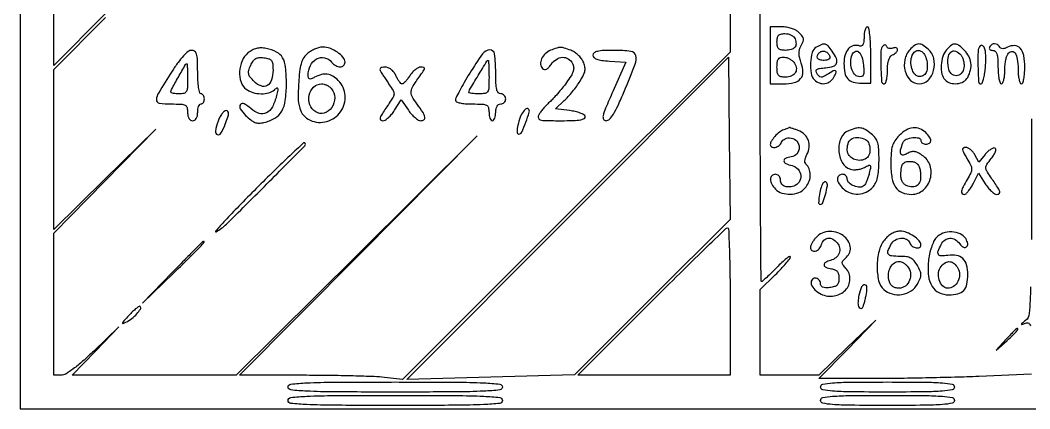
# Model space of a CAD drawing. Extents: x 24 to 558, y 17 to 570.
# Drawn here: x 24 to 325.5, y 17 to 133 of the extents above; entities that cross this region are included whole.
import ezdxf

# ---------------------------------------------------------------- set-up
doc = ezdxf.new("R2010")
doc.units = 0

msp = doc.modelspace()

# ---------------------------------------------------------------- linework, layer by layer
for points in [[(24, 272.001848), (24, 17), (291.001934, 17), (558.003868, 17), (557.751934, 271.75), (557.5, 526.5), (290.75, 526.751848), (24, 527.003697)], [(212.768298, 50.316699), (189.5, 27.091539), (164.5, 26.439055), (139.5, 25.786572), (187.5, 73.898161), (235.5, 122.009751), (235.768298, 97.775805), (236.036597, 73.54186)]]:
    msp.add_lwpolyline(points, close=True)
for points in [[(78.432486, 163.156924, 0.000028), (96.160544, 180.740328, 0.000701)], [(95.217033, 180.552473, 0.000029), (77.985392, 163.158298, 0.666461)], [(326, 27.31312), (310.25, 26.659891, -0.003283), (303.06438, 26.40912, -0.001907), (294.433048, 26.19757, -0.001906), (285.779987, 26.051506, -0.003214), (278.522078, 26.003331), (262.544156, 26), (271.022078, 34.75), (279.5, 43.5), (270.979112, 35.25), (262.458225, 27), (253.729112, 27), (245, 27), (245, 39.791792), (245, 52.583584), (249.5, 57, 0.010015), (251.223952, 58.761088, 0.014249), (252.678125, 60.398429, 0.010183), (253.807517, 61.802622, 0.165741), (254, 62.367345, 0.590807), (253.764457, 62.497104, 0.025749), (252.802388, 61.817192, 0.02142), (251.488287, 60.688733, 0.01075), (249.923023, 59.159137, -0.004846), (248.329852, 57.565062, -0.007484), (246.919395, 56.221746, -0.00307), (245.696056, 55.104923, -0.185529), (245.423023, 55, -0.412087), (245.24902, 55.172743, -0.000049), (245.124263, 72.575356, -0.001105), (245.030398, 91.88876, -0.000662), (245, 114.831001), (245, 174.662001)], [(236, 147.944415), (236, 123.472414), (187.077587, 74.587727), (138.155173, 25.70304), (132.827587, 26.342828, 0.020064), (129.686519, 26.592738, 0.003154), (123.48528, 26.797231, 0.0035), (116.168208, 26.941068, 0.003049), (108.505282, 26.991308), (89.510564, 27), (125.005281, 62.75), (160.499997, 98.5), (124.494861, 62.75), (88.489725, 27), (64.021682, 27), (39.553639, 27), (46.526654, 34.25), (53.499668, 41.5), (45.976318, 34.25, -0.010865), (42.654688, 31.185424, -0.021014), (39.847557, 28.908821, -0.02297), (37.582341, 27.380747, -0.137744), (36.226484, 27), (34, 27), (34, 48.238272), (34, 69.476544), (49.25, 84.988255), (64.5, 100.499966), (49.25, 85.512486), (34, 70.525007), (34, 94.401485), (34, 118.277963), (49.5, 133.801819, 0.001734)], [(326, 103.596349, -0.000577), (325.958384, 67.507405, -0.006684)], [(325.736783, 53.371031, -0.010172), (325.343313, 45.410214, -0.213001), (324.25, 43.357789, 0.001789), (323.07842, 42.438748, 0.229411), (323, 42.276827, 0.512223), (323.093218, 42.209707, 0.0031), (324.25, 42.604535, -0.209649), (325.161169, 42.533142, -0.214521), (325.714135, 41.815712, -0.053583)]]:
    msp.add_lwpolyline(points, format="xyb")
msp.add_lwpolyline([(49.5, 135), (34, 119.5242), (34, 143.508922)])
for points in [[(248, 122.5), (248, 114), (251.877555, 114, 0.057293), (255.126098, 114.373466, 0.159135), (257.067759, 115.549386, 0.186795), (257.760166, 117.498763, 0.083414), (257.225364, 120.213898, -0.031695), (256.782275, 121.658785, -0.048858), (256.604496, 122.95262, -0.05711), (256.690199, 124.090383, -0.075673), (257.036387, 125.067989, 0.020173), (257.783753, 126.610991, 0.138172), (257.897176, 127.439161, 0.14125), (257.560056, 128.195815, 0.021408), (256.428571, 129.428571, 0.08308), (255.582833, 130.031865, 0.037349), (254.311607, 130.538393, 0.035644), (252.856534, 130.884085, 0.040521), (251.428571, 131), (248, 131)], [(276, 127.916667, -0.026916), (275.928234, 126.584496, -0.084019), (275.68499, 125.72331, -0.167909), (275.282653, 125.313044, -0.204461), (274.75, 125.281539, 0.140606), (272.908861, 125.401202, 0.155118), (271.365237, 124.51274, 0.119283), (270.34368, 122.657404, 0.066564), (270, 120.087261, 0.048623), (270.27455, 117.270668, 0.135031), (271.154749, 115.506432, 0.148772), (272.75028, 114.540887, 0.063643), (275.25, 114.235137), (278, 114.25), (278, 122.625, 0.010022), (277.932569, 125.98872, 0.019691), (277.720149, 128.65625, 0.016007), (277.416571, 130.653401, 0.361614), (277, 131, 0.259105), (276.615504, 130.786411, 0.060839), (276.29375, 130.094271, 0.047698), (276.072722, 129.097897, 0.030753)], [(255.396256, 127.409758, -0.085939), (255.688312, 125.930688, -0.186522), (255.302465, 124.858066, -0.157646), (254.226661, 124.207389, -0.057876), (252.440983, 124, -0.048088), (251.212541, 124.11842, -0.152449), (250.494098, 124.506044, -0.149127), (250.114563, 125.239747, -0.045359), (250, 126.5, -0.045238), (250.11362, 127.753224, -0.146716), (250.489301, 128.488823, -0.152702), (251.197014, 128.879314, -0.050326), (252.393011, 129, -0.061469), (253.353508, 128.881471, -0.060426), (254.262331, 128.532866, -0.065831), (254.985683, 128.018154, -0.114109)], [(69.339819, 117.75, 0.005032), (65.280245, 111.235725, 0.129619), (64.691649, 109.259156, 0.381701), (65.535984, 108.251913, 0.035988), (69.031385, 108, -0.01045), (72.048458, 107.936935, -0.106493), (73.253138, 107.62421, -0.216664), (73.82084, 106.91915, -0.062873), (74, 105.5, 0.04716), (74.09863, 104.456621, 0.088208), (74.4, 103.666667, 0.118484), (74.88002, 103.177821, 0.140575), (75.5, 103, 0.140575), (76.11998, 103.177821, 0.118484), (76.6, 103.666667, 0.088208), (76.90137, 104.456621, 0.04716), (77, 105.5, -0.038131), (77.073116, 106.457356, -0.057076), (77.29375, 107.265625, -0.074992), (77.617064, 107.817169, -0.226478), (78, 108, 0.148195), (78.381354, 108.115568, 0.098894), (78.70625, 108.440625, 0.082425), (78.925306, 108.926543, 0.064853), (79, 109.5, 0.064853), (78.925306, 110.073457, 0.082425), (78.70625, 110.559375, 0.098894), (78.381354, 110.884432, 0.148195), (78, 111, -0.345347), (77.599474, 111.314102, -0.022017), (77.288462, 112.875, -0.024301), (77.070361, 114.963427, -0.013867), (77, 117.5, 0.007916), (76.941876, 121.170879, 0.061078), (76.67928, 122.866228, 0.165563), (76.114758, 123.684654, 0.161078), (75.161291, 124, 0.17018), (74.146132, 123.644175, 0.036672), (72.759537, 122.358703, 0.030327), (71.143467, 120.397745, 0.015323)], [(92.012634, 123.211314, 0.123722), (90.253229, 120.867611, 0.087631), (89.522798, 117.645692, 0.09173), (89.948931, 114.504231, 0.156676), (91.49113, 112.382828, 0.088999), (93.48827, 111.408618, 0.065235), (95.932472, 111.049142, 0.067964), (98.266757, 111.33056, 0.12541), (99.929108, 112.25, -0.041813), (100.596038, 112.779635, -0.488332), (100.868685, 112.688992, -0.136125), (100.907624, 112.139221, -0.008194), (100.548714, 110.505594, -0.058777), (99.306878, 107.104309, -0.159374), (97.516952, 105.307855, -0.203924), (95.32828, 105.157043, -0.100847), (92.886605, 106.602621, 0.056588), (90.893214, 108.033286, 0.371799), (89.78128, 107.805027, 0.317811), (89.730136, 106.557492, 0.052784), (91.328732, 104.580359, 0.027499), (92.848979, 103.218726, 0.076872), (94.085933, 102.507223, 0.094704), (95.322126, 102.282654, 0.057618), (96.800323, 102.467273, 0.073217), (100.057282, 103.789092, 0.128834), (102.093256, 105.83554, 0.099524), (103.176734, 109.017606, 0.032458), (103.5, 113.992063, 0.024915), (103.251792, 118.970083, 0.105477), (102.346791, 121.79712, 0.147837), (100.548965, 123.496506, 0.066677), (97.449241, 124.560152, 0.044565), (95.912754, 124.727245, 0.065706), (94.56604, 124.575821, 0.065506), (93.301762, 124.079602, 0.043982)], [(109.935352, 123.148735, 0.069004), (108.782851, 121.917423, 0.071243), (108.023824, 120.431704, 0.049149), (107.535096, 118.361668, 0.015357), (107.207014, 115.185179, 0.018501), (107.023776, 109.983179, 0.06813), (107.474919, 106.730938, 0.111417), (108.624478, 104.605547, 0.106789), (110.590932, 103.140522, 0.177324), (115.568491, 102.758864, 0.171539), (119.698546, 105.671612, 0.173557), (121.051673, 110.502715, 0.180626), (119, 115, 0.058547), (117.339124, 116.31162, 0.104318), (115.706132, 116.895881, 0.102355), (113.954571, 116.776078, 0.054831), (111.934259, 115.964816, -0.025079), (110.929924, 115.490461, -0.170538), (110.390399, 115.461689, -0.267343), (110.091791, 115.773494, -0.060402), (110, 116.530558, -0.112195), (110.669102, 119.474905, -0.153191), (112.513737, 121.451301, -0.18633), (114.874471, 121.801849, -0.165756), (117, 120.5, 0.084665), (118.24443, 119.432227, 0.132274), (119.594175, 119.048197, 0.201952), (120.587031, 119.449795, 0.199558), (121, 120.443296, 0.182568), (120.450312, 121.898548, 0.061339), (118.72369, 123.4312, 0.058666), (116.502001, 124.605494, 0.092521), (114.388278, 125, 0.065991), (113.394114, 124.868213, 0.032616), (112.186463, 124.456191, 0.031677), (110.969717, 123.857389, 0.040019)], [(158.230061, 117.144952, 0.00693), (156.609605, 114.435591, 0.009693), (155.24258, 111.967245, 0.006482), (154.171412, 109.876271, 0.115627), (154, 109.144952, 0.290617), (154.304593, 108.665166, 0.053647), (155.341749, 108.307248, 0.038752), (156.915631, 108.07317, 0.017547), (159, 108, -0.010324), (162.03969, 107.93723, -0.105983), (163.25, 107.625, -0.217022), (163.819917, 106.919849, -0.063163), (164, 105.5, 0.038131), (164.073116, 104.542644, 0.057076), (164.29375, 103.734375, 0.074992), (164.617064, 103.182831, 0.226478), (165, 103, 0.226478), (165.382936, 103.182831, 0.074992), (165.70625, 103.734375, 0.057076), (165.926884, 104.542644, 0.038131), (166, 105.5, -0.04716), (166.09863, 106.543379, -0.088208), (166.4, 107.333333, -0.118484), (166.88002, 107.822179, -0.140575), (167.5, 108, 0.099038), (168.072457, 108.114514, 0.097945), (168.559375, 108.440625, 0.097945), (168.885486, 108.927543, 0.099038), (169, 109.5, 0.099038), (168.885486, 110.072457, 0.097945), (168.559375, 110.559375, 0.097945), (168.072457, 110.885486, 0.099038), (167.5, 111, -0.232029), (166.770252, 111.357915, -0.108427), (166.307692, 112.333333, -0.047315), (166.06264, 114.175614, -0.00942), (166, 117.5, 0.030659), (165.667452, 122.918222, 0.391855), (164.242724, 124.121343, 0.230261), (162.084484, 122.94706, 0.016749)], [(182.3891, 124.020294, 0.091778), (180.770879, 122.989799, 0.100414), (179.689292, 121.476544, 0.121621), (179.403498, 119.891055, 0.182405), (179.976488, 118.623512, 0.13725), (180.540198, 118.306267, 0.167358), (181.139787, 118.361487, 0.101581), (181.803213, 118.841093, 0.032855), (182.565975, 119.790729, -0.093375), (184.129275, 121.317489, -0.134972), (185.953263, 121.919997, -0.153236), (187.663111, 121.477223, -0.131221), (188.938871, 120.114221, -0.098392), (189.282507, 118.984332, -0.101695), (189.161756, 117.822971, -0.063773), (188.503699, 116.401892, -0.017671), (187.120452, 114.364221, -0.011302), (185.873828, 112.738999, -0.009146), (184.465707, 111.050902, -0.009265), (183.108994, 109.541091, -0.02349), (182.053774, 108.511189, 0.019682), (181.127438, 107.620746, 0.015555), (180.195588, 106.589242, 0.015825), (179.389823, 105.57621, 0.037238), (178.872192, 104.761189, 0.177326), (178.741536, 103.836666, 0.282756), (179.275454, 103.276863, 0.059946), (180.962255, 103.042277, 0.004609), (185.54815, 103, 0.007884), (189.232077, 103.05809, 0.035061), (191.383911, 103.277532, 0.077749), (192.516932, 103.661709, 0.366831), (192.755679, 104.25, 0.189155), (192.329048, 104.765291, 0.036829), (191.21254, 105.279687, 0.034456), (189.742791, 105.717034, 0.025916), (188.079569, 106), (183.814446, 106.5), (186.46963, 108.982942, 0.022095), (187.635765, 110.174239, 0.012364), (188.95133, 111.71782, 0.012317), (190.206293, 113.3467, 0.019565), (191.189415, 114.80648, 0.022874), (192.216161, 116.651424, 0.074992), (192.643782, 117.975472, 0.095423), (192.61042, 119.184667, 0.052466), (192.139299, 120.593616, 0.060123), (191.524249, 121.602149, 0.038762), (190.594921, 122.609337, 0.038637), (189.515689, 123.465878, 0.05764), (188.447191, 124.020078, 0.014934), (186.488648, 124.698498, 0.076034), (185.351759, 124.87243, 0.079201), (184.236163, 124.694642, 0.016975)], [(195, 122.55226, 0.214225), (195.303614, 121.876148, 0.097066), (196.157567, 121.372207, 0.053377), (197.647002, 121.018825, 0.01634), (199.953424, 120.80226), (204.906849, 120.5), (201.005554, 111.75, 0.004331), (198.810697, 106.710343, 0.041916), (198.08127, 104.496614, 0.17243), (198.193276, 103.453702, 0.288179), (198.91509, 103, 0.205141), (199.965669, 103.44997, 0.050884), (201.138765, 104.962174, 0.031687), (202.53746, 107.554742, 0.009005), (204.377761, 111.75, 0.007017), (207.637783, 119.88035, 0.150635), (207.812237, 122.431133, 0.314586), (206.391436, 123.703893, 0.03024), (201.5, 124, 0.009728), (198.239389, 123.936558, 0.045091), (196.372439, 123.694318, 0.098471), (195.362101, 123.248618, 0.244459)], [(261.75, 124.919901, 0.191655), (260.524494, 123.355975, 0.057419), (259.99887, 120.316452, 0.057121), (260.180572, 117.165064, 0.154637), (261.2, 115.2, 0.108508), (262.671795, 114.258226, 0.123148), (264.333872, 114.078026, 0.124449), (265.872085, 114.700789, 0.112239), (267, 116, 0.025057), (267.68911, 117.45886, 0.425839), (267.496637, 117.896934, 0.217848), (266.821724, 117.844638, 0.012123), (264.955919, 116.75, -0.028832), (263.854652, 116.152421, -0.131709), (263.14425, 116.024905, -0.173718), (262.575366, 116.284642, -0.059563), (261.997475, 117, -0.102298), (261.714189, 117.760381, -0.282835), (261.926781, 118.26528, -0.117484), (262.725396, 118.590852, -0.016015), (264.527988, 118.810365, 0.050509), (266.832304, 119.253736, 0.231969), (267.802676, 120.152114, 0.207046), (267.746204, 121.552844, 0.040621), (266.443296, 123.777494, 0.027105), (265.248978, 125.299916, 0.154364), (264.380123, 125.826752, 0.162194), (263.390049, 125.744567, 0.030761)], [(265.770833, 122.1875, -0.179733), (265.755382, 121.732137, -0.142962), (265.446404, 121.345, -0.098609), (264.860897, 121.085896, -0.055066), (264.083333, 121, -0.065198), (262.805115, 121.167385, -0.196257), (262.117382, 121.688046, -0.241718), (262.070848, 122.45172, -0.093249), (262.6875, 123.354167, -0.155894), (263.468249, 123.756771, -0.132907), (264.393926, 123.666264, -0.11722), (265.235871, 123.09629, -0.105531)], [(275.815488, 119.586764, -0.014576), (275.927996, 117.527848, -0.110339), (275.741212, 116.578911, -0.245973), (275.236975, 116.175898, -0.095368), (274.315488, 116.17428, -0.18569), (273.108803, 116.923437, -0.091175), (272.283763, 118.563246, -0.078742), (272.017614, 120.645274, -0.084296), (272.421445, 122.655884, -0.175249), (273.320291, 123.694499, -0.321873), (274.37943, 123.574986, -0.136096), (275.342846, 122.055588, -0.052756)], [(281.729167, 125.395833, 0.189288), (281.050337, 123.8393, 0.015216), (281.019937, 119.280553, 0.012425), (281.242594, 114.703715, 0.392858), (282, 114, 0.296883), (282.387216, 114.252139, 0.043345), (282.70625, 115.184219, 0.037396), (282.927618, 116.4864, 0.023412), (283, 118.031385, -0.02532), (283.090992, 119.827071, -0.053428), (283.378715, 121.190265, -0.074685), (283.84947, 122.131275, -0.148946), (284.5, 122.638374, 0.053965), (285.073678, 122.932844, 0.057041), (285.559375, 123.338644, 0.063761), (285.890079, 123.788921, 0.12721), (286, 124.213978, 0.169136), (285.883376, 124.54888, 0.150448), (285.578353, 124.758427, 0.106998), (285.113995, 124.800378, 0.060905), (284.564608, 124.663166, -0.06755), (283.990825, 124.527903, -0.087318), (283.452326, 124.569762, -0.104714), (283.032895, 124.777798, -0.14601), (282.793774, 125.118677, 0.094887), (282.609891, 125.446679, 0.155216), (282.342676, 125.6152, 0.159772), (282.033095, 125.595925, 0.101939)], [(289.654988, 124.171259, 0.134601), (288.159159, 121.211659, 0.118834), (288.284496, 117.749066, 0.135058), (289.916959, 115.033304, 0.192598), (292.5, 114, 0.200402), (295.129871, 115.098166, 0.13251), (296.767874, 117.984493, 0.120031), (296.816831, 121.537678, 0.153716), (295.171259, 124.345012, 0.044314), (293.562476, 125.560405, 0.148557), (292.300959, 125.900685, 0.153687), (291.089836, 125.477063, 0.04848)], [(294.588795, 121.502236, -0.056105), (294.89571, 119.222307, -0.109362), (294.539837, 117.431245, -0.164457), (293.599259, 116.401125, -0.175042), (292.253024, 116.186309, -0.190033), (291.088444, 116.922826, -0.087063), (290.281147, 118.562147, -0.07615), (290.007829, 120.622251, -0.086793), (290.389534, 122.572726, -0.155887), (291.294872, 123.702193, -0.211947), (292.566506, 123.917998, -0.167402), (293.81433, 123.09808, -0.103323)], [(300.654988, 124.171259, 0.10835), (299.533361, 122.210959, 0.063378), (299.054201, 119.536182, 0.065004), (299.260869, 116.930616, 0.145111), (300.2, 115.2, 0.125883), (301.808526, 114.246811, 0.098471), (303.837404, 114.067415, 0.101395), (305.731117, 114.674477, 0.142728), (306.964816, 115.934259, 0.065985), (307.788395, 118.12482, 0.086941), (307.904211, 120.251975, 0.090161), (307.293734, 122.233272, 0.076819), (306, 124, 0.031231), (304.337297, 125.467021, 0.158427), (303.189933, 125.881, 0.177385), (302.093606, 125.518798, 0.04128)], [(304.954319, 122.555042, -0.074494), (305.390233, 121.834396, -0.041702), (305.705273, 120.857434, -0.040508), (305.863449, 119.793685, -0.051913), (305.826764, 118.805042, -0.150672), (305.02179, 117.094801, -0.211989), (303.498926, 116.425673, -0.210959), (301.975325, 117.105375, -0.149758), (301.170919, 118.822726, -0.057977), (301.098563, 121.725785, -0.177141), (301.927402, 123.479292, -0.30061), (303.322565, 123.754224, -0.122763)], [(310.69461, 125.361277, 0.189921), (310.056149, 123.892415, 0.013169), (310.017891, 119.294582, 0.010546), (310.19926, 114.659124, 0.39669), (310.899306, 114, 0.306392), (311.274102, 114.253463, 0.026915), (311.662326, 115.395313, 0.027993), (312.002085, 116.92946, 0.017646), (312.233965, 118.75, 0.023322), (312.378433, 121.975234, 0.056784), (312.104956, 124.336247, 0.153033), (311.489075, 125.381454, 0.399416)], [(313.5, 125, 0.139169), (313.392057, 124.620352, 0.191142), (313.521475, 124.29375, 0.138808), (313.889346, 124.073267, 0.066118), (314.440983, 124, -0.186926), (315.186225, 123.711302, -0.133121), (315.672049, 122.948213, -0.061978), (315.931379, 121.510452, -0.013664), (316, 119, 0.01883), (316.072205, 117.083446, 0.03053), (316.29375, 115.46875, 0.031449), (316.610183, 114.280551, 0.322437), (317, 114, 0.286425), (317.387424, 114.241771, 0.047676), (317.710748, 115.101562, 0.039916), (317.936978, 116.312981, 0.025193), (318.015313, 117.75, -0.020745), (318.085387, 119.286735, -0.021115), (318.282537, 120.803259, -0.021455), (318.565378, 122.102179, -0.076977), (318.903509, 122.878115, -0.191708), (319.994472, 123.669161, -0.312093), (321.023858, 123.285827, -0.114805), (321.77364, 121.412305, -0.038036), (322, 118.440983, 0.021227), (322.072294, 116.738865, 0.03416), (322.29375, 115.304539, 0.037703), (322.611648, 114.26528, 0.308946), (323, 114, 0.321356), (323.389691, 114.279303, 0.031946), (323.70625, 115.454154, 0.030822), (323.927789, 117.052816, 0.019021), (324, 118.95031, 0.046442), (323.675158, 122.440038, 0.132797), (322.62484, 124.616118, 0.208998), (320.962968, 125.408672, 0.131839), (318.836511, 124.912504, -0.046558), (318.075261, 124.592132, -0.085608), (317.410913, 124.502235, -0.112755), (316.879927, 124.643978, -0.133739), (316.501671, 124.997296, 0.104908), (315.824457, 125.706077, 0.150679), (315.000505, 125.960964, 0.150843), (314.176754, 125.707477, 0.105202)], [(99.5, 118.108986, -0.072872), (99.07121, 115.182516, -0.187391), (97.780022, 113.523837, -0.230286), (95.925069, 113.363594, -0.105107), (93.834067, 114.721489, -0.029698), (92.681242, 116.020045, -0.115568), (92.229914, 116.987434, -0.123235), (92.270022, 118.020006, -0.035883), (92.828623, 119.523215, -0.04435), (93.553252, 120.800126, -0.109918), (94.337996, 121.526849, -0.112901), (95.342918, 121.84126, -0.048285), (96.758454, 121.815607, -0.043734), (98.249939, 121.510119, -0.16254), (99.024614, 120.966722, -0.133885), (99.401274, 119.997468, -0.026121)], [(164, 116, -0.009722), (163.937776, 112.800013, -0.126045), (163.6, 111.666667, -0.222479), (162.819245, 111.14102, -0.0387), (161, 111, -0.014385), (159.849897, 111.033095, -0.023596), (158.88125, 111.134902, -0.020178), (158.142816, 111.278643, -0.347615), (158, 111.459242, -0.13459), (158.202399, 112.197527, -0.00167), (160.740719, 116.446663, -0.001027), (163.366054, 120.788105, -0.261974), (163.742718, 121, -0.396256), (163.846811, 120.902139, -0.002572), (163.924423, 119.53125, -0.00803), (163.981506, 117.917207, -0.004823)], [(254.989431, 120.512735, -0.121111), (255.748899, 118.947219, -0.179229), (255.532091, 117.452717, -0.166463), (254.366286, 116.383654, -0.103425), (252.531385, 116, -0.046258), (251.184455, 116.124881, -0.172948), (250.460949, 116.546281, -0.146144), (250.097605, 117.380785, -0.030112), (250, 119, -0.031136), (250.091308, 120.46485, -0.109107), (250.406463, 121.350544, -0.160576), (250.984504, 121.830693, -0.093955), (251.877555, 122, -0.067076), (252.686903, 121.890933, -0.044513), (253.56616, 121.563116, -0.044317), (254.378965, 121.082048, -0.063857)], [(74, 115.5, -0.012699), (73.931926, 112.820113, -0.114574), (73.611111, 111.7, -0.210352), (72.906761, 111.165617, -0.058662), (71.5, 111, -0.020805), (70.541796, 111.039889, -0.033527), (69.734375, 111.162115, -0.036604), (69.147851, 111.337425, -0.311304), (69, 111.551882, -0.126185), (69.206856, 112.358485, -0.002627), (71.23647, 116.009712, -0.001561), (73.361827, 119.758887, -0.260985), (73.75, 119.992298, -0.403468), (73.851, 119.90078, -0.003008), (73.926563, 118.675863, -0.008691), (73.982032, 117.224954, -0.005208)], [(131.604949, 117.75, 0.011211), (132.005817, 117.091441, 0.002977), (132.674893, 116.059375, 0.003018), (133.450042, 114.894531, 0.003104), (134.23206, 113.75, -0.018263), (135.372281, 111.967536, -0.133935), (135.636188, 111, -0.133935), (135.372281, 110.032464, -0.018263), (134.23206, 108.25, 0.005136), (132.148841, 105.174327, 0.059981), (131.499279, 103.8804, 0.299433), (131.644985, 103.275673, 0.190373), (132.342782, 103, 0.14523), (133.03644, 103.205821, 0.039709), (133.950513, 103.909778, 0.036634), (134.906481, 104.911716, 0.031071), (135.764552, 106.097116), (137.725507, 109.194231), (139.930848, 106.097116, 0.028263), (140.880294, 104.911636, 0.033421), (141.908992, 103.909778, 0.035533), (142.871601, 103.201522, 0.141762), (143.568094, 103, 0.14975), (144.573073, 103.307895, 0.30419), (144.870327, 104.040148, 0.094338), (144.296306, 105.424419, 0.013606), (142.53987, 107.945959, -0.03279), (141.062181, 110.250976, -0.158237), (140.770973, 111.759896, -0.112345), (141.373399, 113.42588, -0.012862), (143.630263, 116.75, 0.00878), (144.578033, 118.121738, 0.14615), (144.73834, 118.645892, 0.365678), (144.506308, 118.924417, 0.043794), (143.645025, 119, 0.118704), (142.915817, 118.824405, 0.046291), (142.034607, 118.265625, 0.042479), (141.153005, 117.456524, 0.04085), (140.408043, 116.5, -0.018848), (139.727794, 115.542561, -0.025434), (139.038347, 114.734375, -0.024193), (138.419804, 114.140227, -0.181171), (138.045505, 114, -0.203778), (137.696416, 114.148437, -0.031543), (137.199241, 114.734375, -0.030875), (136.6711, 115.542545, -0.022398), (136.181954, 116.5, 0.055911), (135.574904, 117.514478, 0.064993), (134.784076, 118.312707, 0.071288), (133.885837, 118.824523, 0.094172), (132.962422, 119, 0.040302), (132.082948, 118.928996, 0.146813), (131.584686, 118.68667, 0.234218), (131.432503, 118.290138, 0.108089)], [(116.954319, 112.555042, -0.175594), (117.925178, 109.854192, -0.14925), (117.028427, 106.943643, -0.170601), (114.778204, 105.276421, -0.218284), (112.25, 105.607242, -0.163882), (110.499584, 107.745542, -0.142624), (110.273841, 110.642445, -0.15362), (111.626422, 113.05813, -0.191157), (114, 114, -0.06928), (114.759836, 113.894209, -0.044582), (115.591814, 113.575544, -0.044127), (116.366182, 113.10811, -0.061776)], [(83.0847, 102.813125, 0.035835), (82.29261, 99.880355, 0.362315), (82.85867, 98.851678, 0.371993), (83.947712, 99.236583, 0.036143), (85.25424, 101.965315, 0.010675), (86.028221, 104.066411, 0.066716), (86.253482, 105.187083, 0.20117), (86.056481, 105.758656, 0.213624), (85.51738, 106, 0.180346), (84.932727, 105.782031, 0.05132), (84.257567, 105.063856, 0.044574), (83.607112, 104.03301, 0.034608)], [(174.280388, 105.774166, 0.076989), (173.310791, 104.056846, 0.039964), (172.627715, 101.685161, 0.039279), (172.367122, 99.560126, 0.427014), (172.903396, 99, 0.293774), (173.757138, 99.548994, 0.017502), (174.986634, 102.515944, 0.017784), (176.004049, 105.562699, 0.27464), (175.742165, 106.591168, 0.244123), (175.492094, 106.670314, 0.084525), (175.124188, 106.539754, 0.060569), (174.698508, 106.228961, 0.037893)], [(252, 100.306019, 0.0838), (250.725665, 99.59245, 0.041568), (249.379855, 98.311397, 0.04084), (248.315099, 96.897099, 0.141863), (248, 95.80887, 0.297678), (248.43847, 95.137648, 0.159965), (249.463517, 95.038678, 0.108441), (250.662042, 95.598575, 0.13871), (251.38854, 96.570137, -0.10911), (251.793053, 97.182509, -0.089548), (252.445456, 97.620322, -0.078693), (253.289159, 97.840584, -0.059912), (254.245529, 97.820137, -0.184056), (255.963326, 96.870304, -0.177033), (256.648541, 95.000281, -0.177194), (255.966092, 93.130441, -0.184299), (254.25, 92.180449, 0.054888), (252.536772, 91.741631, 0.338778), (252.08612, 91.018175, 0.269483), (252.651764, 90.230274, 0.043974), (254.5, 89.589356, -0.153323), (256.276569, 88.499691, -0.159562), (257.07629, 86.60755, -0.16902), (256.583636, 84.68977, -0.17092), (255.008949, 83.50284, -0.06767), (253.392434, 83.221695, -0.128444), (252.111448, 83.506028, -0.157426), (251.297966, 84.320816, -0.118629), (251, 85.559017, 0.103216), (250.885271, 86.108867, 0.098834), (250.559375, 86.576711, 0.096907), (250.072549, 86.890211, 0.095012), (249.5, 87, 0.200752), (248.469214, 86.568756, 0.201266), (248.054032, 85.532578, 0.123494), (248.44912, 84.05851, 0.069558), (249.571429, 82.571429, 0.12056), (251.482163, 81.411913, 0.083894), (253.992492, 81.063074, 0.083649), (256.485186, 81.558588, 0.118575), (258.345012, 82.828741, 0.079859), (259.446125, 84.523472, 0.083961), (259.936273, 86.448873, 0.092215), (259.74908, 88.274765, 0.125483), (258.907359, 89.692641, -0.090916), (258.471825, 90.323739, -0.110405), (258.327394, 91.026095, -0.084251), (258.485011, 91.867341, -0.034533), (258.962758, 92.930413, 0.095988), (259.623052, 95.064915, 0.115533), (259.369244, 97.144805, 0.116384), (258.221363, 98.88467, 0.098453), (256.349331, 100.057284, 0.004912), (255.385654, 100.412878, 0.007545), (254.543848, 100.699886, 0.003202), (253.823874, 100.928206, 0.177898), (253.6849, 100.921053, -0.012793), (253.555915, 100.86984, -0.000593), (253.113689, 100.707821, -0.000983), (252.58808, 100.517129, -0.000705)], [(271.378419, 100.016343, 0.195629), (269.149546, 97.85407, 0.115508), (268.460329, 94.15459, 0.114844), (269.484519, 90.517577, 0.192394), (271.904943, 88.53017, 0.068089), (272.836442, 88.368965, 0.039841), (273.969601, 88.419136, 0.039071), (275.117347, 88.654172, 0.052876), (276.097657, 89.052265, -0.015922), (277.437386, 89.715289, -0.33277), (277.848535, 89.625602, -0.23371), (277.972164, 89.150085, -0.009362), (277.564667, 87.357664, -0.018364), (277.23343, 86.201369, -0.019206), (276.822525, 85.089946, -0.019275), (276.395323, 84.161095, -0.075997), (276.0299, 83.650663, -0.209199), (274.832321, 83.16493, -0.084437), (273.064995, 83.515103, -0.085352), (271.528427, 84.424446, -0.219983), (271, 85.567388, 0.103835), (270.885241, 86.114032, 0.09895), (270.559375, 86.57917, 0.096745), (270.072563, 86.890881, 0.09444), (269.5, 87, 0.192837), (268.44547, 86.577588, 0.224753), (268.061763, 85.57837, 0.127922), (268.555501, 84.136802, 0.06278), (269.828741, 82.654988, 0.099762), (271.889323, 81.429043, 0.096558), (274.288563, 81.077926, 0.096802), (276.639035, 81.653643, 0.100846), (278.561096, 83.06751, 0.071906), (279.44284, 84.378743, 0.054322), (280.022135, 86.016925, 0.040076), (280.351878, 88.180379, 0.016378), (280.466083, 91.153923, 0.013389), (280.395357, 94.498912, 0.059423), (280.069713, 96.435169, 0.091302), (279.375676, 97.810217, 0.0601), (278.139216, 99.086413, 0.033932), (276.373045, 100.329565, 0.102555), (274.993563, 100.819223, 0.099566), (273.509383, 100.7274, 0.030907)], [(286.454545, 98.545455, 0.048753), (285.186346, 97.002497, 0.076266), (284.458349, 95.449303, 0.055897), (284.101018, 93.421063, 0.015679), (284, 90.200442, 0.039228), (284.336066, 85.923503, 0.108975), (285.43112, 83.132728, 0.148141), (287.355027, 81.558916, 0.098188), (290.173753, 81, 0.178886), (293.652213, 82.285636, 0.149235), (295.778784, 85.62939, 0.146316), (295.696923, 89.642667, 0.171603), (293.401904, 92.656232, 0.028183), (291.987934, 93.472759, 0.088601), (290.941827, 93.785612, 0.110367), (289.986104, 93.683935, 0.058169), (288.901904, 93.170811, -0.097603), (287.68523, 92.707765, -0.353858), (287.012986, 93.084805, -0.15789), (286.93304, 94.289996, -0.029872), (287.606989, 96.418213, -0.200881), (288.590544, 97.447068, -0.076136), (290.549974, 97.967147, -0.090274), (292.352368, 97.836068, -0.342005), (293, 97, 0.148195), (293.115568, 96.618646, 0.098894), (293.440625, 96.29375, 0.082425), (293.926543, 96.074694, 0.064853), (294.5, 96, 0.129582), (295.539405, 96.273978, 0.275727), (295.935826, 96.970771, 0.149017), (295.578844, 98.060067, 0.04324), (294.428571, 99.428571, 0.100425), (292.632784, 100.618555, 0.124472), (290.652567, 100.8923, 0.107599), (288.56217, 100.188708, 0.061666)], [(277.455287, 96.140877, -0.080475), (277.768343, 94.022615, -0.145517), (277.249771, 92.36318, -0.165015), (275.973221, 91.389062, -0.110589), (274.130804, 91.195905, -0.107575), (272.460701, 91.768241, -0.139123), (271.361541, 92.948476, -0.127605), (270.989523, 94.615747, -0.083217), (271.384042, 96.558413, -0.210016), (272.493935, 97.679407, -0.111717), (274.460109, 97.984307, -0.108597), (276.408413, 97.413479, -0.192866)], [(94.5, 82.772354, 0.003066), (89.265859, 77.466149, 0.006107), (85.2, 73.190187, 0.005389), (82.340255, 70.040742, 0.840187), (82.5, 69.83956, 0.070082), (85.576263, 72.119317, 0.002102), (96.941284, 83.405243, 0.000641), (108.978753, 95.490797, 0.41986), (108.967738, 96.344995, 0.397154), (108.597853, 96.347504, 0.001043), (104.524898, 92.542476, 0.005095), (99.90184, 88.116022, 0.00306)], [(306.724087, 91.743065, -0.017084), (307.856251, 89.665123, -0.112488), (308.136805, 88.522043, -0.120415), (307.883676, 87.405971, -0.020764), (306.828128, 85.493065, 0.013524), (305.556863, 83.26605, 0.076113), (305.101657, 81.978058, 0.236965), (305.295327, 81.298302, 0.20998), (305.97432, 81, 0.191022), (306.450215, 81.188699, 0.031305), (307.140999, 81.925444, 0.030625), (307.88269, 82.943994, 0.022732), (308.577799, 84.150447), (310.206959, 87.300895), (312.201681, 84.150447, 0.030557), (313.072662, 82.944608, 0.036245), (314.039568, 81.925444, 0.039211), (314.961706, 81.20849, 0.146658), (315.657218, 81, 0.190453), (316.355, 81.275792, 0.299397), (316.500596, 81.880709, 0.059946), (315.850577, 83.175201, 0.00513), (313.765808, 86.252993, -0.018549), (312.618461, 88.048802, -0.14461), (312.380906, 89.002135, -0.139822), (312.694822, 89.946681, -0.016955), (314.00153, 91.729075, 0.025674), (314.800793, 92.860122, 0.058846), (315.250468, 93.79991, 0.104855), (315.330613, 94.465776, 0.298382), (315.054252, 94.815249, 0.176924), (314.509184, 94.799725, 0.049968), (313.742818, 94.402158, 0.043718), (312.905933, 93.744857, 0.034257), (312.119393, 92.899116), (310.273793, 90.619897), (309.101713, 92.809948, 0.050761), (308.537376, 93.647659, 0.050405), (307.814626, 94.356672, 0.055003), (307.050095, 94.841533, 0.114316), (306.36604, 95, 0.111087), (305.654377, 94.839911, 0.319709), (305.420956, 94.422007, 0.096798), (305.680559, 93.590119, 0.009391)], [(292.828178, 87.628178, -0.058576), (292.820836, 85.359812, -0.153783), (292.156746, 83.894158, -0.19177), (290.892139, 83.265638, -0.09772), (289.100663, 83.468051, -0.076607), (288.154154, 83.937288, -0.102473), (287.50013, 84.634562, -0.090032), (287.123237, 85.607463, -0.047538), (287, 86.900721, -0.038103), (287.16399, 89.049551, -0.144563), (287.730997, 90.255598, -0.18137), (288.773397, 90.805389, -0.067274), (290.458849, 90.792183, -0.089049), (291.392771, 90.482887, -0.108067), (292.089032, 89.881106, -0.08888), (292.560384, 88.942664, -0.043624)], [(263.738394, 84.316531, 0.060769), (263.028166, 82.605262, 0.035084), (262.580532, 80.417982, 0.03096), (262.443692, 78.461443, 0.416537), (262.901493, 78, 0.311053), (263.677439, 78.53443, 0.025156), (264.484238, 81.016915, 0.026195), (265.035952, 83.585867, 0.240632), (264.695296, 84.638037, 0.142642), (264.47032, 84.761535, 0.136536), (264.210008, 84.747793, 0.110625), (263.952007, 84.59156, 0.07292)], [(236, 49), (236, 27), (213.258524, 27), (190.517048, 27), (212.5, 49, -0.001615), (220.982615, 57.434526, -0.002625), (228.248276, 64.5375, -0.000392), (234.721992, 70.790322, -0.194202), (235.241476, 71, -0.402801), (235.550229, 70.703096, -0.001164), (235.777184, 64.5375, -0.005385), (235.945486, 57.435825, -0.003231)], [(261.654988, 68.171259, 0.028703), (261.021601, 67.385074, 0.029174), (260.486153, 66.535654, 0.030498), (260.111052, 65.745343, 0.095833), (260, 65.171259, 0.23034), (260.444889, 64.256777, 0.232038), (261.436731, 64.046177, 0.145867), (262.599894, 64.737846, 0.122826), (263.289749, 66, -0.124735), (264.024271, 67.331951, -0.179381), (265.217081, 67.928369, -0.156448), (266.641032, 67.637184, -0.091752), (267.989431, 66.512735, -0.127196), (268.689141, 65.025266, -0.138717), (268.547424, 63.43745, -0.130972), (267.577185, 62.093104, -0.107765), (265.994953, 61.288429, 0.058606), (264.476288, 60.694399, 0.304904), (264.07503, 59.94023, 0.284439), (264.61787, 59.236699, 0.054629), (266.25, 58.819551, -0.063957), (267.303999, 58.529188, -0.125837), (267.993045, 58.008716, -0.11739), (268.376554, 57.193689, -0.05157), (268.5, 56, -0.052502), (268.366508, 54.73219, -0.141853), (267.943358, 53.94199, -0.130226), (267.136695, 53.460275, -0.041219), (265.75, 53.183578, -0.032073), (264.467019, 53.118815, -0.103603), (263.638397, 53.304247, -0.165427), (263.172197, 53.742503, -0.122711), (263, 54.433578, 0.099488), (262.879863, 55.031374, 0.098049), (262.537836, 55.539863, 0.097838), (262.027127, 55.880441, 0.09859), (261.426676, 56, 0.25998), (260.379303, 55.415931, 0.230179), (260.252245, 54.161219, 0.114866), (261.329252, 52.518383, 0.078873), (263.169945, 51.247278, 0.15162), (267.054456, 50.676105, 0.162779), (270.452544, 52.435191, 0.188891), (271.80047, 55.650159, 0.192108), (270.593293, 58.896912, -0.022678), (269.702008, 59.976345, -0.15278), (269.472262, 60.622432, -0.191953), (269.678749, 61.204576, -0.039502), (270.474772, 61.979062, 0.106067), (271.585282, 63.390231, 0.126424), (271.927226, 65.044174, 0.116472), (271.434159, 66.761835, 0.081125), (270.171259, 68.345012, 0.098833), (268.160895, 69.546094, 0.090726), (265.780187, 69.931652, 0.093083), (263.469372, 69.448699, 0.111349)], [(282.07258, 67.365141, 0.107178), (280.47162, 64.075926, 0.057111), (279.903253, 59.56497, 0.058139), (280.358957, 55.237092, 0.154762), (281.90646, 52.584653, 0.122861), (284.357728, 51.273813, 0.103009), (287.310966, 51.151842, 0.102972), (290.068289, 52.218887, 0.122682), (291.968804, 54.25, 0.026256), (292.774371, 55.894294, 0.101984), (292.998258, 57, 0.10175), (292.766925, 58.10547, 0.026071), (291.949645, 59.75, 0.045541), (290.986595, 61.144571, 0.098554), (289.976697, 61.959459, 0.088785), (288.661679, 62.373971, 0.032073), (286.69899, 62.5, -0.022955), (284.197946, 62.614882, -0.212458), (283.274995, 63.13174, -0.256093), (283.139315, 64.093122, -0.032559), (284.035184, 66.065741, -0.130567), (285.251948, 67.369069, -0.12127), (286.989763, 67.942472, -0.137716), (288.632786, 67.615633, -0.18567), (289.638374, 66.5, 0.143461), (290.357124, 65.557246, 0.110952), (291.54576, 65.035771, 0.159278), (292.566626, 65.162462, 0.290649), (293, 65.845012, 0.190668), (292.482722, 67.152185, 0.057793), (290.823564, 68.554534, 0.055816), (288.715548, 69.637928, 0.091056), (286.743839, 70, 0.072399), (285.523037, 69.822298, 0.056179), (284.285501, 69.297132, 0.052173), (283.109788, 68.461637, 0.045583)], [(297.553082, 68.058655, 0.073682), (296.788788, 66.913363, 0.030539), (296.096102, 65.180655, 0.028554), (295.549353, 63.143091, 0.027325), (295.228514, 61.026395, 0.049851), (295.245195, 56.667145, 0.111135), (296.297903, 53.540921, 0.145241), (298.356951, 51.675272, 0.112394), (301.323053, 51, 0.060286), (304.029622, 51.327526, 0.145671), (305.751399, 52.336712, 0.137449), (306.700857, 54.168741, 0.051285), (307, 57.077555, 0.064027), (306.632701, 59.934124, 0.139289), (305.519997, 61.822127, 0.149805), (303.645176, 62.760467, 0.078252), (301.009159, 62.788036, -0.036142), (299.007086, 62.640669, -0.263333), (298.199366, 63.096463, -0.233091), (298.116733, 64.077128, -0.029373), (299.035184, 66.065741, -0.108347), (300.181594, 67.406954, -0.154733), (301.647087, 67.92645, -0.148004), (303.193266, 67.514738, -0.096627), (304.557996, 66.251572, 0.102177), (305.662654, 65.251441, 0.320411), (306.605302, 65.334628, 0.270824), (306.948085, 66.323542, 0.091259), (306.363781, 67.797964, 0.150533), (304.69941, 69.236234, 0.096359), (302.187499, 69.802444, 0.092557), (299.554053, 69.390936, 0.124547)], [(69.479151, 57.75), (60.5, 48.5), (69.75, 57.479151, 0.001078), (75.357581, 62.946062, 0.009955), (77.733542, 65.366938, 0.021452), (78.878704, 66.690584, 0.627342), (78.729151, 67, 0.198603), (78.544018, 66.923445, 0.000298), (75.900238, 64.282813, 0.002303), (72.941228, 61.296421, 0.001412)], [(288.989223, 59.512986, -0.140786), (289.844694, 57.560712, -0.125229), (289.587766, 55.353891, -0.133942), (288.336415, 53.642527, -0.169891), (286.5, 53, -0.059659), (285.314536, 53.141953, -0.11146), (284.452898, 53.569236, -0.107757), (283.839991, 54.336932, -0.05334), (283.407385, 55.512986, -0.093625), (283.293205, 57.439512, -0.096734), (283.894194, 59.250774, -0.109874), (285.048559, 60.535213, -0.156205), (286.5, 61, -0.092223), (287.06951, 60.894055, -0.042686), (287.748942, 60.56319, -0.040345), (288.424261, 60.081951, -0.044601)], [(304, 59, -0.122989), (304.495136, 57.033412, -0.117459), (304.02139, 55.027717, -0.125611), (302.73308, 53.546057, -0.152459), (300.983868, 53, -0.207861), (299.458507, 53.662762, -0.114716), (298.425706, 55.455791, -0.103207), (298.227834, 57.686509, -0.144878), (299.010777, 59.512986, -0.087054), (300.31899, 60.624758, -0.159633), (301.671945, 60.918986, -0.159246), (302.939047, 60.355716, -0.08653)], [(274.484295, 50.928494, 0.035448), (274.201201, 48.994391, 0.083925), (274.33594, 47.549559, 0.244671), (274.828731, 47.010249, 0.29187), (275.489583, 47.15625, 0.110497), (275.713781, 47.509678, 0.011874), (276.022005, 48.435286, 0.014139), (276.335467, 49.570453, 0.010938), (276.614583, 50.822917, 0.045452), (276.876404, 53.270755, 0.404347), (276.202815, 53.989783, 0.319271), (275.241795, 53.375746, 0.042012)], [(56.427098, 44.859959, 0.005812), (54.981112, 43.282743, 0.084821), (54.580579, 42.645522, 0.636875), (54.742154, 42.469371, 0.042758), (55.582244, 42.815794, 0.047548), (57.306564, 43.924945, 0.042593), (58.860611, 45.377823, 0.044322), (59.905494, 46.765757, 0.348717), (59.819598, 47.513735, 0.355551), (59.496101, 47.546904, 0.020697), (58.631073, 46.926167, 0.023883), (57.58282, 46.022283, 0.014456)], [(318.437091, 37.75), (315.5, 34.5), (318.75, 37.437091, 0.005203), (320.702672, 39.239026, 0.031436), (321.644302, 40.245213, 0.126516), (321.885551, 40.760705, 0.469811), (321.687091, 41, 0.195675), (321.487928, 40.918954, 0.003116), (320.603329, 40.045313, 0.007681), (319.585435, 38.995657, 0.004953)], [(168, 23.5, -0.384021), (167.211199, 22.624429, -0.014334), (162.416667, 22.261719, -0.010431), (154.130116, 22.046392, -0.001279), (136, 22, -0.001279), (117.869884, 22.046392, -0.010431), (109.583333, 22.261719, -0.014334), (104.788801, 22.624429, -0.384021), (104, 23.5, -0.384021), (104.788801, 24.375571, -0.014334), (109.583333, 24.738281, -0.010431), (117.869884, 24.953608, -0.001279), (136, 25, -0.001279), (154.130116, 24.953608, -0.010431), (162.416667, 24.738281, -0.014334), (167.211199, 24.375571, -0.384021)], [(303, 23.5, -0.357), (302.320108, 22.66913, -0.031097), (299.416667, 22.26875, -0.016532), (294.155978, 22.048734, -0.002184), (283, 22, -0.002184), (271.844022, 22.048734, -0.016532), (266.583333, 22.26875, -0.031097), (263.679892, 22.66913, -0.357), (263, 23.5, -0.357), (263.679892, 24.33087, -0.031097), (266.583333, 24.73125, -0.016532), (271.844022, 24.951266, -0.002184), (283, 25, -0.002184), (294.155978, 24.951266, -0.016532), (299.416667, 24.73125, -0.031097), (302.320108, 24.33087, -0.357)], [(168, 19.5, -0.384021), (167.211199, 18.624429, -0.014334), (162.416667, 18.261719, -0.010431), (154.130116, 18.046392, -0.001279), (136, 18, -0.001279), (117.869884, 18.046392, -0.010431), (109.583333, 18.261719, -0.014334), (104.788801, 18.624429, -0.384021), (104, 19.5, -0.384021), (104.788801, 20.375571, -0.014334), (109.583333, 20.738281, -0.010431), (117.869884, 20.953608, -0.001279), (136, 21, -0.001279), (154.130116, 20.953608, -0.010431), (162.416667, 20.738281, -0.014334), (167.211199, 20.375571, -0.384021)], [(303, 19.5, -0.357), (302.320108, 18.66913, -0.031097), (299.416667, 18.26875, -0.016532), (294.155978, 18.048734, -0.002184), (283, 18, -0.002184), (271.844022, 18.048734, -0.016532), (266.583333, 18.26875, -0.031097), (263.679892, 18.66913, -0.357), (263, 19.5, -0.357), (263.679892, 20.33087, -0.031097), (266.583333, 20.73125, -0.016532), (271.844022, 20.951266, -0.002184), (283, 21, -0.002184), (294.155978, 20.951266, -0.016532), (299.416667, 20.73125, -0.031097), (302.320108, 20.33087, -0.357)]]:
    msp.add_lwpolyline(points, format="xyb", close=True)

doc.saveas('drawing.dxf')
